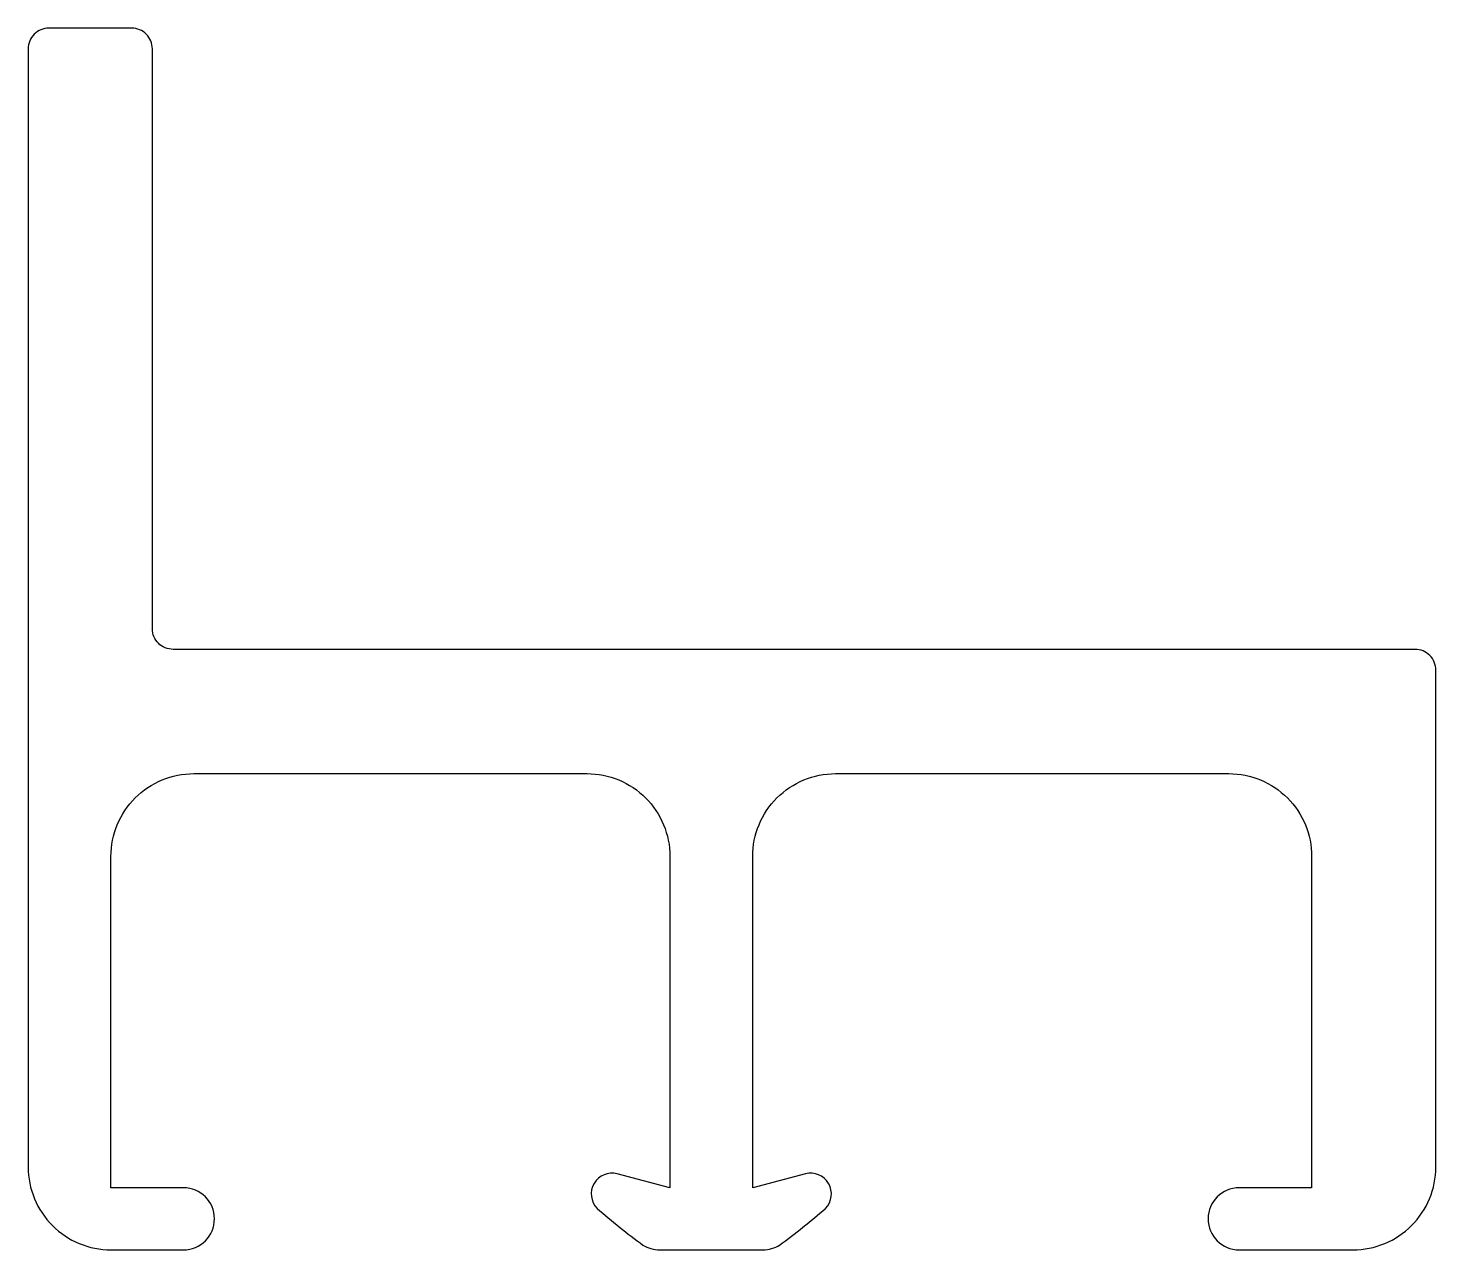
# Model space of a CAD drawing. Extents: x 272 to 306, y 294 to 323.5.
import ezdxf

# ---------------------------------------------------------------- set-up
doc = ezdxf.new("R2010")
doc.units = 0
doc.layers.get('0').update_dxf_attribs({"linetype": 'CONTINUOUS'})

msp = doc.modelspace()

# ---------------------------------------------------------------- linework, layer by layer
at = {"color": 0}
msp.add_lwpolyline([(287.239, 293.97), (289.739, 293.97, 0.141399), (290.138, 294.085, 0.023338), (291.247, 294.972, 0.760706), (290.761, 295.805), (289.489, 295.47), (289.489, 303.468, -0.414214), (291.489, 305.468), (300.989, 305.468, -0.414214), (302.989, 303.468), (302.989, 295.47), (301.239, 295.47, 1), (301.239, 293.97), (301.989, 293.97), (303.989, 293.97, 0.414214), (305.989, 295.97), (305.989, 307.968, 0.414214), (305.489, 308.468), (275.489, 308.468, -0.414214), (274.989, 308.968), (274.989, 322.968, 0.414214), (274.489, 323.468), (272.489, 323.468, 0.414214), (271.989, 322.968), (271.989, 308.468), (271.989, 295.97, 0.414214), (273.989, 293.97), (274.989, 293.97), (275.739, 293.97, 1), (275.739, 295.47), (273.989, 295.47), (273.989, 303.468, -0.414214), (275.989, 305.468), (285.489, 305.468, -0.414214), (287.489, 303.468), (287.489, 295.47), (286.216, 295.805, 0.760706), (285.731, 294.972, 0.023338), (286.839, 294.085, 0.141399)], format="xyb", close=True, dxfattribs=at)

doc.saveas('drawing.dxf')
